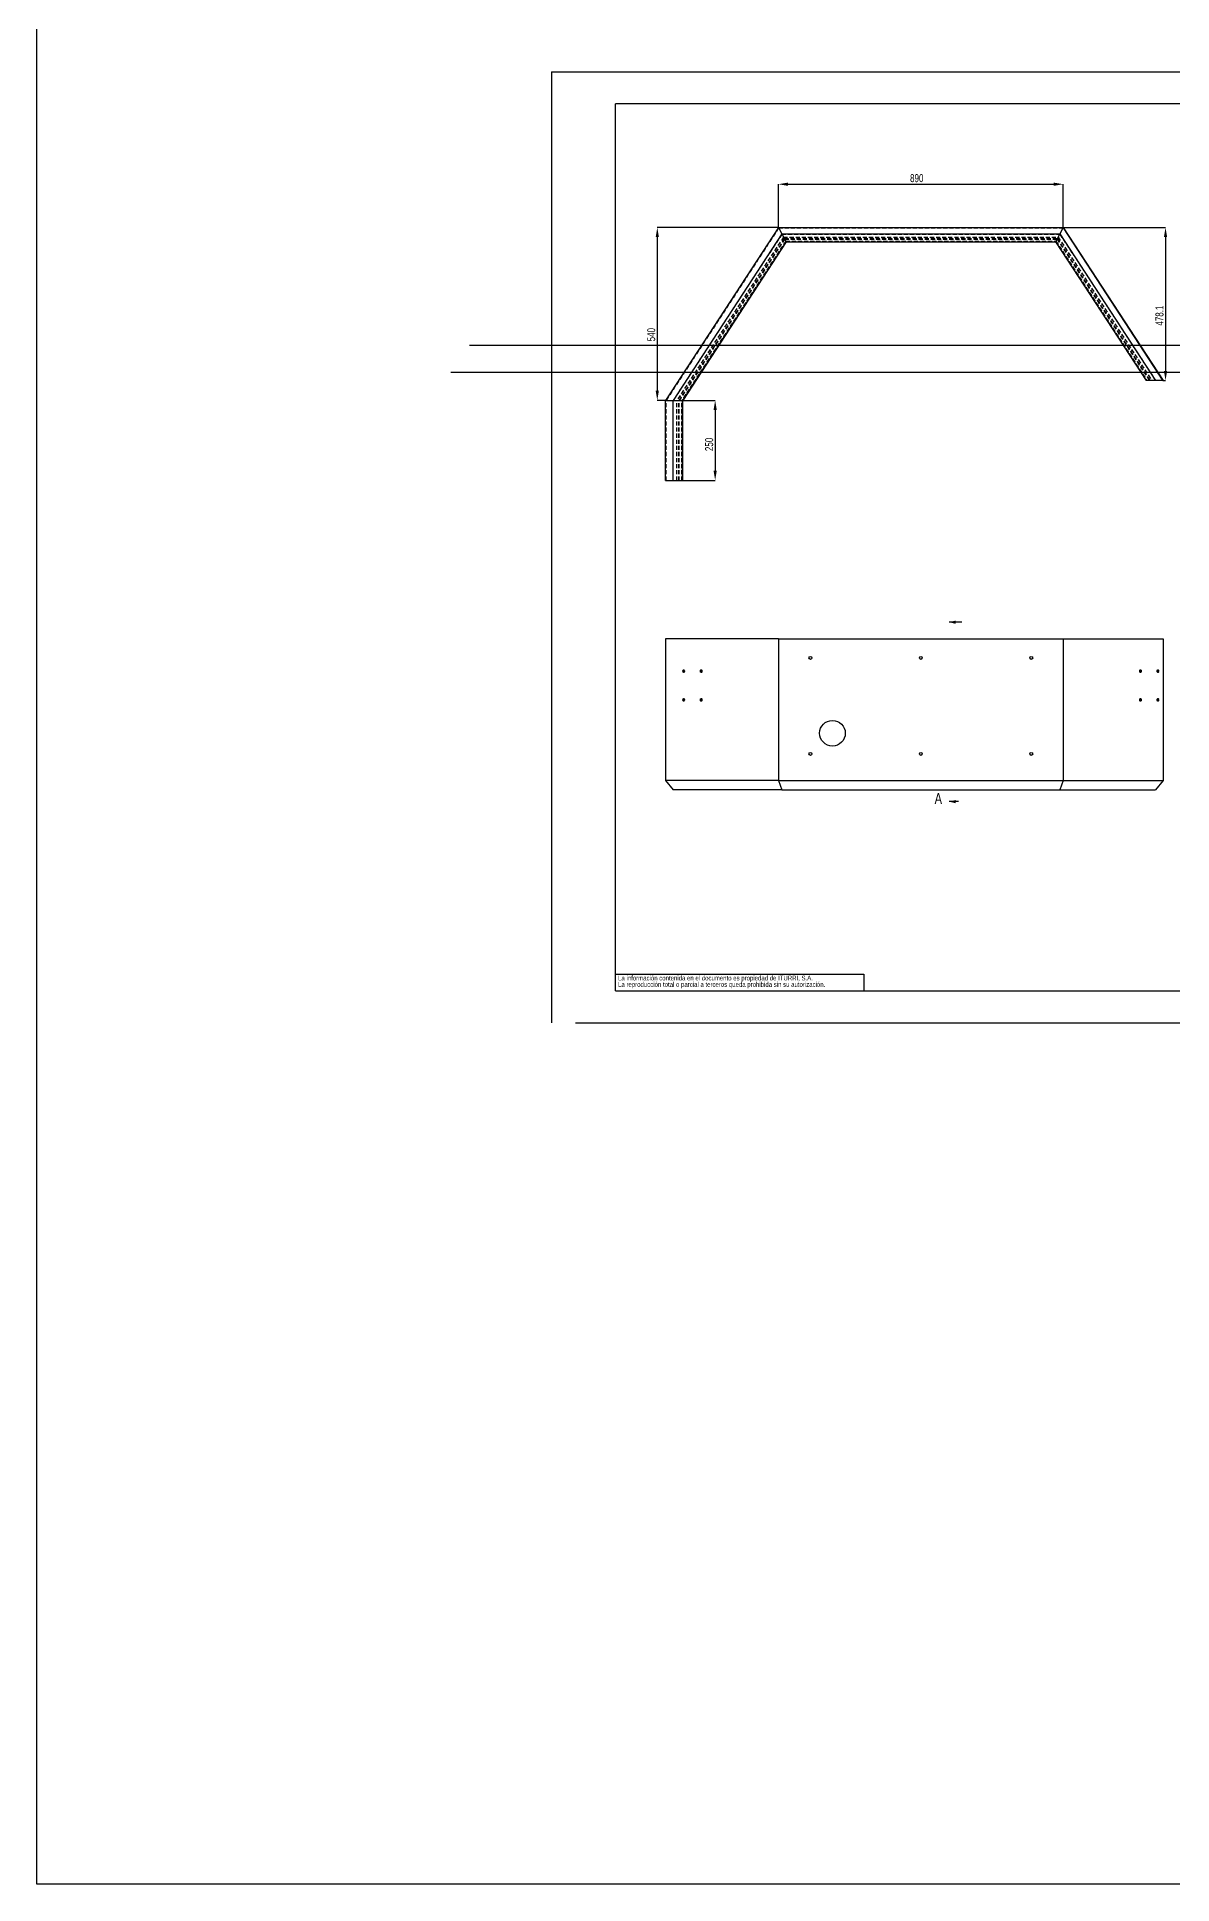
# Model space of a CAD drawing. Extents: x -3691 to 13028, y -15755 to 4299.
# Drawn here: x -3691 to -146, y -15755 to -9986 of the extents above; entities that cross this region are included whole.
import ezdxf

# ---------------------------------------------------------------- set-up
doc = ezdxf.new("R2010")
doc.units = 0
doc.header["$PDSIZE"] = -1
doc.linetypes.add('HIDDEN', pattern=[1.905, 1.27, -0.635])
doc.layers.get('0').update_dxf_attribs({"linetype": 'CONTINUOUS'})
doc.layers.get('Defpoints').update_dxf_attribs({"linetype": 'CONTINUOUS'})
doc.layers.add('FORMATO', color=7, linetype='CONTINUOUS')
doc.layers.add('SLD-0', color=179, linetype='CONTINUOUS')
doc.styles.add('SLDTEXTSTYLE1', font='TXT', dxfattribs={"width": 0.75})
doc.dimstyles.new('SLDDIMSTYLE2', dxfattribs={"dimtxt": 25, "dimasz": 30, "dimexe": 0, "dimexo": 0.0625, "dimgap": 6.25, "dimtad": 1, "dimdec": 1, "dimrnd": 1e-09, "dimzin": 12, "dimdsep": 46, "dimtxsty": 'SLDTEXTSTYLE1', "dimsah": 1, "dimcen": 0.09, "dimadec": 0, "dimazin": 0, "dimtfac": 1, "dimtofl": 0, "dimtmove": 0, "dimatfit": 3, "dimfxl": 1, "dimtolj": 1, "dimtzin": 12, "dimarcsym": 0})

# ---------------------------------------------------------------- blocks, each defined once
blk = doc.blocks.new('SW_NOTE_0_3')
at = {"layer": 'SLD-0', "color": 0, "ltscale": 10, "char_height": 15, "attachment_point": 1, "style": 'SLDTEXTSTYLE1'}
for s, insert in [('La información contenida en el documento es propiedad de ITURRI, S.A.', (0, 19.3)), ('La reproducción total o parcial a terceros queda prohibida sin su autorización.', (0, -0.7))]:
    blk.add_mtext(s, dxfattribs=dict(at, insert=insert))
blk = doc.blocks.new('SW_NOTE_0_8')
at = {"layer": 'SLD-0', "color": 0, "ltscale": 10, "char_height": 15, "attachment_point": 1, "style": 'SLDTEXTSTYLE1'}
for s, insert in [('La información contenida en el documento es propiedad de ITURRI, S.A.', (0, 19.3)), ('La reproducción total o parcial a terceros queda prohibida sin su autorización.', (0, -0.7))]:
    blk.add_mtext(s, dxfattribs=dict(at, insert=insert))
blk = doc.blocks.new('*D77')
at = {"layer": 'Defpoints', "color": 0, "ltscale": 10, "transparency": 16777216}
for p in [(-1375.7, -10581.2), (-1753.8, -11121.2), (-1728.3, -11121.2)]:
    blk.add_point(p, dxfattribs=at)
at = {"layer": 'FORMATO', "color": 0, "lineweight": -2, "ltscale": 10, "transparency": 16777216}
for p, q in [((-1375.7, -10581.2), (-1753.8, -10581.2)), ((-1753.8, -10611.2), (-1753.8, -11091.2)), ((-1728.3, -11121.2), (-1753.8, -11121.2))]:
    blk.add_line(p, q, dxfattribs=at)
at = {"layer": 'FORMATO', "color": 0, "ltscale": 10, "transparency": 16777216}
for points in [[(-1758.8, -10611.2), (-1748.8, -10611.2), (-1753.8, -10581.2)], [(-1758.8, -11091.2), (-1748.8, -11091.2), (-1753.8, -11121.2)]]:
    blk.add_solid(points, dxfattribs=at)
at = {"layer": 'FORMATO', "color": 0, "ltscale": 10, "transparency": 16777216, "insert": (-1772.6, -10916.1), "char_height": 25, "attachment_point": 5, "rotation": 90, "style": 'SLDTEXTSTYLE1'}
blk.add_mtext('\\A1;540', dxfattribs=at)
blk = doc.blocks.new('*D78')
at = {"layer": 'Defpoints', "color": 0, "ltscale": 10, "transparency": 16777216}
for p in [(-1704.3, -11121.2), (-1704.3, -11371.2), (-1573, -11371.2)]:
    blk.add_point(p, dxfattribs=at)
at = {"layer": 'FORMATO', "color": 0, "lineweight": -2, "ltscale": 10, "transparency": 16777216}
for p, q in [((-1704.3, -11121.2), (-1573, -11121.2)), ((-1573, -11151.2), (-1573, -11341.2)), ((-1704.3, -11371.2), (-1573, -11371.2))]:
    blk.add_line(p, q, dxfattribs=at)
at = {"layer": 'FORMATO', "color": 0, "ltscale": 10, "transparency": 16777216}
for points in [[(-1578, -11151.2), (-1568, -11151.2), (-1573, -11121.2)], [(-1578, -11341.2), (-1568, -11341.2), (-1573, -11371.2)]]:
    blk.add_solid(points, dxfattribs=at)
at = {"layer": 'FORMATO', "color": 0, "ltscale": 10, "transparency": 16777216, "insert": (-1591.7, -11258.7), "char_height": 25, "attachment_point": 5, "rotation": 90, "style": 'SLDTEXTSTYLE1'}
blk.add_mtext('\\A1;250', dxfattribs=at)
blk = doc.blocks.new('*D79')
at = {"layer": 'Defpoints', "color": 0, "ltscale": 10, "transparency": 16777216}
for p in [(-485.7, -10581.2), (-173.5, -11059.3), (-166.4, -11059.3)]:
    blk.add_point(p, dxfattribs=at)
at = {"layer": 'FORMATO', "color": 0, "lineweight": -2, "ltscale": 10, "transparency": 16777216}
for p, q in [((-485.6, -10581.2), (-166.4, -10581.2)), ((-166.4, -10611.2), (-166.4, -11029.3)), ((-173.4, -11059.3), (-166.4, -11059.3))]:
    blk.add_line(p, q, dxfattribs=at)
at = {"layer": 'FORMATO', "color": 0, "ltscale": 10, "transparency": 16777216}
for points in [[(-171.4, -10611.2), (-161.4, -10611.2), (-166.4, -10581.2)], [(-171.4, -11029.3), (-161.4, -11029.3), (-166.4, -11059.3)]]:
    blk.add_solid(points, dxfattribs=at)
at = {"layer": 'FORMATO', "color": 0, "ltscale": 10, "transparency": 16777216, "insert": (-185.1, -10856.4), "char_height": 25, "attachment_point": 5, "rotation": 90, "style": 'SLDTEXTSTYLE1'}
blk.add_mtext('\\A1;478.1', dxfattribs=at)
blk = doc.blocks.new('*D80')
at = {"layer": 'Defpoints', "color": 0, "ltscale": 10, "transparency": 16777216}
for p in [(-485.7, -10446), (-1375.7, -10581.2), (-485.7, -10581.2)]:
    blk.add_point(p, dxfattribs=at)
at = {"layer": 'FORMATO', "color": 0, "lineweight": -2, "ltscale": 10, "transparency": 16777216}
for p, q in [((-1375.7, -10581.1), (-1375.7, -10446)), ((-1345.7, -10446), (-515.7, -10446)), ((-485.7, -10581.1), (-485.7, -10446))]:
    blk.add_line(p, q, dxfattribs=at)
at = {"layer": 'FORMATO', "color": 0, "ltscale": 10, "transparency": 16777216}
for points in [[(-1345.7, -10441), (-1345.7, -10451), (-1375.7, -10446)], [(-515.7, -10441), (-515.7, -10451), (-485.7, -10446)]]:
    blk.add_solid(points, dxfattribs=at)
at = {"layer": 'FORMATO', "color": 0, "ltscale": 10, "transparency": 16777216, "insert": (-943.4, -10427.2), "char_height": 25, "attachment_point": 5, "style": 'SLDTEXTSTYLE1'}
blk.add_mtext('\\A1;890', dxfattribs=at)

msp = doc.modelspace()

# ---------------------------------------------------------------- linework, layer by layer
at = {"color": 7, "linetype": 'Continuous', "ltscale": 10}
for p, q in [((-2084.552302, -10095.444167), (2115.447698, -10095.444167)), ((-2084.552302, -10095.444167), (-2084.552302, -13065.457659)), ((2015.447698, -10195.444167), (-1884.552302, -10195.444167)), ((-1884.552302, -12965.444167), (-1884.552302, -10195.444167)), ((-1375.66238, -10581.206874), (-1728.250615, -11121.206874)), ((-1364.817659, -10601.239597), (-1704.325704, -11121.206874)), ((-1375.66238, -10581.206874), (-1364.817659, -10601.239597)), ((-1375.66238, -10581.206874), (-485.66238, -10581.206874)), ((-1364.817659, -10601.239597), (-1351.500441, -10625.839597)), ((-1364.817659, -10601.239597), (-496.507101, -10601.239597)), ((-496.507101, -10601.239597), (-509.824319, -10625.839597)), ((-485.66238, -10581.206874), (-496.507101, -10601.239597)), ((-496.507101, -10601.239597), (-197.433547, -11059.280176)), ((-486.618357, -10582.486408), (-174.464613, -11060.55971)), ((-485.66238, -10581.206874), (-173.508636, -11059.280176)), ((-1351.500441, -10625.839597), (-1674.946133, -11121.206874)), ((-1351.301615, -10626.206874), (-1674.507498, -11121.206874)), ((-1351.500441, -10625.839597), (-509.824319, -10625.839597)), ((-1351.301615, -10626.206874), (-510.023144, -10626.206874)), ((-510.023144, -10626.206874), (-227.251753, -11059.280176)), ((-509.824319, -10625.839597), (-226.813118, -11059.280176)), ((-227.251753, -11059.280176), (-226.813118, -11059.280176)), ((-197.433547, -11059.280176), (-226.813118, -11059.280176)), ((-173.508636, -11059.280176), (-197.433547, -11059.280176)), ((-1728.250615, -11371.206874), (-1728.250615, -11121.206874)), ((-1728.250615, -11121.206874), (-1704.325704, -11121.206874)), ((-1704.325704, -11371.206874), (-1704.325704, -11121.206874)), ((-1704.325704, -11121.206874), (-1674.946133, -11121.206874)), ((-1674.946133, -11371.206874), (-1674.946133, -11121.206874)), ((-1674.507498, -11371.206874), (-1674.507498, -11121.206874)), ((-1728.250615, -11371.206874), (-1704.325704, -11371.206874)), ((-1704.325704, -11371.206874), (-1674.946133, -11371.206874)), ((-1674.946133, -11371.206874), (-1674.507498, -11371.206874)), ((-802.143683, -11813.95776), (-842.143683, -11813.95776)), ((-1728.250615, -11865.62867), (-1728.250615, -12308.62867)), ((-1375.66238, -11865.62867), (-1728.250615, -11865.62867)), ((-1375.66238, -11865.62867), (-1375.66238, -12308.62867)), ((-1375.66238, -11865.62867), (-485.66238, -11865.62867)), ((-485.66238, -11865.62867), (-485.66238, -12308.62867)), ((-485.66238, -11865.62867), (-173.508636, -11865.62867)), ((-173.508636, -11865.62867), (-173.508636, -12308.62867)), ((-1375.66238, -12308.62867), (-1728.250615, -12308.62867)), ((-1728.250615, -12308.62867), (-1704.325704, -12337.32867)), ((-1364.817659, -12337.32867), (-1704.325704, -12337.32867)), ((-1375.66238, -12308.62867), (-485.66238, -12308.62867)), ((-1375.66238, -12308.62867), (-1364.817659, -12337.32867)), ((-1364.817659, -12337.32867), (-496.507101, -12337.32867)), ((-485.66238, -12308.62867), (-496.507101, -12337.32867)), ((-496.507101, -12337.32867), (-197.433547, -12337.32867)), ((-485.66238, -12308.62867), (-173.508636, -12308.62867)), ((-173.508636, -12308.62867), (-197.433547, -12337.32867)), ((-812.977591, -12374.43506), (-842.143683, -12374.43506)), ((-1884.552302, -12965.444167), (2015.447698, -12965.444167)), ((-2009.246119, -13065.444167), (2115.447698, -13065.444167))]:
    msp.add_line(p, q, dxfattribs=at)
at = {"color": 7, "linetype": 'HIDDEN', "ltscale": 10}
for p, q in [((-1374.850354, -10582.706874), (-1726.459178, -11121.206874)), ((-1364.616572, -10601.611052), (-1703.882079, -11121.206874)), ((-1359.42187, -10611.206874), (-1692.42187, -11121.206874)), ((-1374.850354, -10582.706874), (-486.474405, -10582.706874)), ((-1364.616572, -10601.611052), (-496.708188, -10601.611052)), ((-1359.42187, -10611.206874), (-501.902889, -10611.206874)), ((-1280.16238, -10581.206874), (-1280.16238, -10582.706874)), ((-1271.16238, -10582.706874), (-1271.16238, -10581.206874)), ((-1246.691259, -10581.206874), (-1246.691259, -10582.706874)), ((-1166.691259, -10582.706874), (-1166.691259, -10581.206874)), ((-935.16238, -10581.206874), (-935.16238, -10582.706874)), ((-926.16238, -10582.706874), (-926.16238, -10581.206874)), ((-590.16238, -10581.206874), (-590.16238, -10582.706874)), ((-581.16238, -10582.706874), (-581.16238, -10581.206874)), ((-501.902889, -10611.206874), (-209.337381, -11059.280176)), ((-496.708188, -10601.611052), (-197.877172, -11059.280176)), ((-1356.814039, -10616.024144), (-1686.668645, -11121.206874)), ((-1356.148178, -10617.254144), (-1685.199667, -11121.206874)), ((-1352.631075, -10623.751052), (-1677.440465, -11121.206874)), ((-1352.113641, -10624.706874), (-1676.298935, -11121.206874)), ((-1356.814039, -10616.024144), (-504.51072, -10616.024144)), ((-1356.148178, -10617.254144), (-505.176581, -10617.254144)), ((-1352.631075, -10623.751052), (-508.693684, -10623.751052)), ((-1352.113641, -10624.706874), (-509.211119, -10624.706874)), ((-509.211119, -10624.706874), (-225.460316, -11059.280176)), ((-508.693684, -10623.751052), (-224.318786, -11059.280176)), ((-505.176581, -10617.254144), (-216.559584, -11059.280176)), ((-504.51072, -10616.024144), (-215.090606, -11059.280176)), ((-1618.947029, -10953.804985), (-1617.691054, -10954.625063)), ((-1613.043947, -10947.507872), (-1614.299922, -10946.687795)), ((-247.043079, -10946.659857), (-248.299054, -10947.479935)), ((-243.652468, -10954.596328), (-242.396493, -10953.77625)), ((-1673.612745, -11037.527253), (-1672.35677, -11038.347331)), ((-1673.612484, -11037.526854), (-1672.35651, -11038.346932)), ((-1667.709924, -11031.230539), (-1668.965899, -11030.410461)), ((-1667.709663, -11031.23014), (-1668.965638, -11030.410062)), ((-192.377363, -11030.382125), (-193.633338, -11031.202203)), ((-193.633338, -11031.202203), (-188.986752, -11038.318595)), ((-188.986752, -11038.318595), (-187.730777, -11037.498518)), ((-1726.459178, -11371.206874), (-1726.459178, -11121.206874)), ((-1703.882079, -11371.206874), (-1703.882079, -11121.206874)), ((-1692.42187, -11371.206874), (-1692.42187, -11121.206874)), ((-1686.668645, -11371.206874), (-1686.668645, -11121.206874)), ((-1685.199667, -11371.206874), (-1685.199667, -11121.206874)), ((-1677.440465, -11371.206874), (-1677.440465, -11121.206874)), ((-1676.298935, -11371.206874), (-1676.298935, -11121.206874))]:
    msp.add_line(p, q, dxfattribs=at)
for p, q in [((-14.948102, -10950.24639), (-2340.659932, -10950.24639)), ((-1616.623476, -10950.24639), (-1615.367501, -10951.066468)), ((-14.948102, -11033.968658), (-2398.210844, -11033.968658)), ((-1671.289192, -11033.968658), (-1670.033217, -11034.788735))]:
    msp.add_line(p, q)
msp.add_lwpolyline([(-3691.347747, -4813.428869), (11468.476872, -4813.428869), (11468.476872, -15755.361949), (-3691.347747, -15755.361949)], close=True)
at = {"color": 7, "linetype": 'Continuous', "ltscale": 10, "flags": 128}
for points in [[(-1668.965899, -11966.750127), (-1669.069116, -11968.002696), (-1669.369597, -11969.143968), (-1669.840642, -11970.072538), (-1670.440397, -11970.705897), (-1671.115572, -11970.987768), (-1671.806173, -11970.893106), (-1672.450838, -11970.430322), (-1672.992286, -11969.640537), (-1673.382406, -11968.593926), (-1673.586535, -11967.383485), (-1673.586535, -11966.116768), (-1673.382406, -11964.906327), (-1672.992286, -11963.859716), (-1672.450838, -11963.069931), (-1671.806173, -11962.607147), (-1671.115572, -11962.512485), (-1670.440397, -11962.794357), (-1669.840642, -11963.427715), (-1669.369597, -11964.356285), (-1669.069116, -11965.497557), (-1668.965899, -11966.750127)], [(-1614.299922, -11966.750127), (-1614.403151, -11968.002836), (-1614.703666, -11969.144237), (-1615.174764, -11970.07291), (-1615.774586, -11970.70634), (-1616.449836, -11970.988243), (-1617.140515, -11970.89357), (-1617.785252, -11970.430735), (-1618.326761, -11969.640861), (-1618.716925, -11968.594132), (-1618.921077, -11967.383556), (-1618.921077, -11966.116697), (-1618.716925, -11964.906121), (-1618.326761, -11963.859392), (-1617.785252, -11963.069519), (-1617.140515, -11962.606683), (-1616.449836, -11962.51201), (-1615.774586, -11962.793913), (-1615.174764, -11963.427343), (-1614.703666, -11964.356016), (-1614.403151, -11965.497417), (-1614.299922, -11966.750127)], [(-242.396493, -11966.750127), (-242.499711, -11968.002696), (-242.800191, -11969.143968), (-243.271237, -11970.072538), (-243.870992, -11970.705897), (-244.546166, -11970.987768), (-245.236767, -11970.893106), (-245.881433, -11970.430322), (-246.42288, -11969.640537), (-246.813001, -11968.593926), (-247.01713, -11967.383485), (-247.01713, -11966.116768), (-246.813001, -11964.906327), (-246.42288, -11963.859716), (-245.881433, -11963.069931), (-245.236767, -11962.607147), (-244.546166, -11962.512485), (-243.870992, -11962.794357), (-243.271237, -11963.427715), (-242.800191, -11964.356285), (-242.499711, -11965.497557), (-242.396493, -11966.750127)], [(-187.730777, -11966.750127), (-187.833995, -11968.002696), (-188.134475, -11969.143968), (-188.605521, -11970.072538), (-189.205276, -11970.705897), (-189.88045, -11970.987768), (-190.571051, -11970.893106), (-191.215717, -11970.430322), (-191.757164, -11969.640537), (-192.147285, -11968.593926), (-192.351414, -11967.383485), (-192.351414, -11966.116768), (-192.147285, -11964.906327), (-191.757164, -11963.859716), (-191.215717, -11963.069931), (-190.571051, -11962.607147), (-189.88045, -11962.512485), (-189.205276, -11962.794357), (-188.605521, -11963.427715), (-188.134475, -11964.356285), (-187.833995, -11965.497557), (-187.730777, -11966.750127)], [(-1668.965638, -12056.750127), (-1669.068867, -12058.002836), (-1669.369382, -12059.144237), (-1669.84048, -12060.07291), (-1670.440302, -12060.70634), (-1671.115552, -12060.988243), (-1671.806231, -12060.89357), (-1672.450968, -12060.430735), (-1672.992477, -12059.640861), (-1673.382641, -12058.594132), (-1673.586793, -12057.383556), (-1673.586793, -12056.116697), (-1673.382641, -12054.906121), (-1672.992477, -12053.859392), (-1672.450968, -12053.069519), (-1671.806231, -12052.606683), (-1671.115552, -12052.51201), (-1670.440302, -12052.793913), (-1669.84048, -12053.427343), (-1669.369382, -12054.356016), (-1669.068867, -12055.497417), (-1668.965638, -12056.750127)], [(-1614.299922, -12056.750127), (-1614.403151, -12058.002836), (-1614.703666, -12059.144237), (-1615.174764, -12060.07291), (-1615.774586, -12060.70634), (-1616.449836, -12060.988243), (-1617.140515, -12060.89357), (-1617.785252, -12060.430735), (-1618.326761, -12059.640861), (-1618.716925, -12058.594132), (-1618.921077, -12057.383556), (-1618.921077, -12056.116697), (-1618.716925, -12054.906121), (-1618.326761, -12053.859392), (-1617.785252, -12053.069519), (-1617.140515, -12052.606683), (-1616.449836, -12052.51201), (-1615.774586, -12052.793913), (-1615.174764, -12053.427343), (-1614.703666, -12054.356016), (-1614.403151, -12055.497417), (-1614.299922, -12056.750127)], [(-242.396493, -12056.750127), (-242.499711, -12058.002696), (-242.800191, -12059.143968), (-243.271237, -12060.072538), (-243.870992, -12060.705897), (-244.546166, -12060.987768), (-245.236767, -12060.893106), (-245.881433, -12060.430322), (-246.42288, -12059.640537), (-246.813001, -12058.593926), (-247.01713, -12057.383485), (-247.01713, -12056.116768), (-246.813001, -12054.906327), (-246.42288, -12053.859716), (-245.881433, -12053.069931), (-245.236767, -12052.607147), (-244.546166, -12052.512485), (-243.870992, -12052.794357), (-243.271237, -12053.427715), (-242.800191, -12054.356285), (-242.499711, -12055.497557), (-242.396493, -12056.750127)], [(-187.730777, -12056.750127), (-187.833995, -12058.002696), (-188.134475, -12059.143968), (-188.605521, -12060.072538), (-189.205276, -12060.705897), (-189.88045, -12060.987768), (-190.571051, -12060.893106), (-191.215717, -12060.430322), (-191.757164, -12059.640537), (-192.147285, -12058.593926), (-192.351414, -12057.383485), (-192.351414, -12056.116768), (-192.147285, -12054.906327), (-191.757164, -12053.859716), (-191.215717, -12053.069931), (-190.571051, -12052.607147), (-189.88045, -12052.512485), (-189.205276, -12052.794357), (-188.605521, -12053.427715), (-188.134475, -12054.356285), (-187.833995, -12055.497557), (-187.730777, -12056.750127)]]:
    msp.add_lwpolyline(points, dxfattribs=at)
at = {"color": 7, "linetype": 'Continuous', "ltscale": 100}
for centre, radius in [((-1275.66238, -11925.62867), 4.5), ((-930.66238, -11925.62867), 4.5), ((-585.66238, -11925.62867), 4.5), ((-1206.691259, -12160.82867), 40), ((-1275.66238, -12225.62867), 4.5), ((-930.66238, -12225.62867), 4.5), ((-585.66238, -12225.62867), 4.5)]:
    msp.add_circle(centre, radius, dxfattribs=at)
for centre, radius, start, end in [((-1668.058619, -11967.366141), 4.341812, 171.8433827574, 233.1713736734), ((-1667.846121, -11966.222164), 4.541183, 128.3088836649, 186.6763599044), ((-1613.392759, -11967.366227), 4.342226, 171.8430105618, 233.1730845739), ((-1613.180239, -11966.22209), 4.541616, 128.3072371509, 186.6766682581), ((-248.162856, -11966.222164), 4.541183, 353.3236400953, 51.6911163369), ((-247.950358, -11967.366141), 4.341812, 306.8286263248, 8.1566172431), ((-193.497139, -11966.222164), 4.541182, 353.3236337676, 51.6911501248), ((-193.284641, -11967.366141), 4.341811, 306.8285898341, 8.1566251813), ((-1668.058474, -12057.366227), 4.342226, 171.8430145275, 233.1730663445), ((-1667.845954, -12056.22209), 4.541617, 128.3072540312, 186.6766650967), ((-1613.392758, -12057.366227), 4.342226, 171.8430145277, 233.1730663437), ((-1613.180238, -12056.22209), 4.541617, 128.3072540321, 186.6766650966), ((-248.162857, -12056.222164), 4.541185, 353.3236447782, 51.6910913314), ((-247.950359, -12057.36614), 4.341813, 306.8286531451, 8.1566114085), ((-193.49714, -12056.222164), 4.541183, 353.3236400953, 51.6911163367), ((-193.284642, -12057.366141), 4.341812, 306.828626325, 8.156617243)]:
    msp.add_arc(centre, radius, start, end, dxfattribs=at)
at = {"color": 7, "linetype": 'Continuous', "ltscale": 10}
for points in [[(-842.143683, -11813.95776), (-822.143683, -11818.95776), (-822.143683, -11808.95776)], [(-842.143683, -12374.43506), (-822.143683, -12379.43506), (-822.143683, -12369.43506)]]:
    msp.add_solid(points, dxfattribs=at)
at = {"layer": 'SLD-0', "ltscale": 10}
for p, q in [((-1884.530121, -12912.99262), (-1108.26557, -12912.99262)), ((-1108.26557, -12912.99262), (-1108.26557, -12965.444167))]:
    msp.add_line(p, q, dxfattribs=at)

# ---------------------------------------------------------------- block references
for name in ['SW_NOTE_0_3', 'SW_NOTE_0_8']:
    msp.add_blockref(name, (-1876.173963, -12937.252122), dxfattribs=at)

# ---------------------------------------------------------------- texts
at = {"color": 7, "linetype": 'Continuous', "ltscale": 10, "insert": (-887.549386, -12347.440082), "char_height": 34.395833, "attachment_point": 1, "style": 'SLDTEXTSTYLE1'}
msp.add_mtext('A', dxfattribs=at)

# ---------------------------------------------------------------- dimensions: what is measured, and where the dimension line sits
at = {"layer": 'FORMATO', "color": 7, "ltscale": 10}
dim = msp.add_linear_dim(base=(-485.66238, -10445.995838), p1=(-1375.66238, -10581.206874), p2=(-485.66238, -10581.206874), dimstyle='SLDDIMSTYLE2', dxfattribs=at)
dim.commit()
dim.dimension.update_dxf_attribs({"geometry": '*D80', "text_midpoint": (-943.36507, -10445.995838), "dimtype": 160})
for base, p1, p2, picture, middle in [((-1753.828116, -11121.206874), (-1375.66238, -10581.206874), (-1728.250615, -11121.206874), '*D77', (-1753.828116, -10916.119214)), ((-166.355036, -11059.280176), (-485.66238, -10581.206874), (-173.508636, -11059.280176), '*D79', (-166.355036, -10856.390942)), ((-1572.971328, -11371.206874), (-1704.325704, -11121.206874), (-1704.325704, -11371.206874), '*D78', (-1572.971328, -11258.717845))]:
    dim = msp.add_linear_dim(base=base, p1=p1, p2=p2, angle=90, dimstyle='SLDDIMSTYLE2', dxfattribs=at)
    dim.commit()
    dim.dimension.update_dxf_attribs({"geometry": picture, "text_midpoint": middle, "dimtype": 160})

doc.saveas('drawing.dxf')
